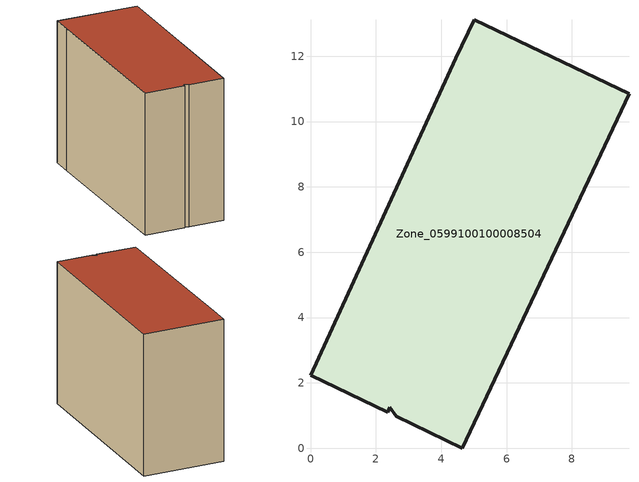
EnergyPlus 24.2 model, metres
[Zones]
Zone_0599100100008504
 floor ground (C_G): 2.43,1.25 2.36,1.1 0,2.24 4.45,11.94 5.01,13.12 9.75,10.85 4.65,0 2.62,0.98 z0
 wall outside (C_F): 4.65,0 9.75,10.85 5.01,13.12 4.45,11.94 0,2.24 2.36,1.1 2.43,1.25 2.62,0.98 4.65,0 z0:9.23
 roof outside (C_R): 2.62,0.98 4.65,0 9.75,10.85 5.01,13.12 4.45,11.94 0,2.24 2.36,1.1 2.43,1.25 z9.23
[BUILDING]
Pand.0599100100008504: North Axis=0; Terrain=City; Loads Convergence Tolerance Value=0.04; Temperature Convergence Tolerance Value=0.4; Solar Distribution=FullExterior; Maximum Number of Warmup Days=25; Minimum Number of Warmup Days=1
[Site:Location]
Rotterdam.The.Hague.AP_ZH_NLD Design_Conditions: Latitude=51.96; Longitude=4.45; Time Zone=1; Elevation=-4.5
[SITE:GROUNDTEMPERATURE:BUILDINGSURFACE]
18, 18, 18, 18, 18, 18, 18, 18, 18, 18, 18, 18
[MATERIAL] Thermal Absorptance=0.9; Solar Absorptance=0.7; Visible Absorptance=0.7
Name | Roughness | Thickness | Conductivity | Density | Specific Heat
G.TI.2015-2018 | MediumSmooth | 0.15 | 0.0428571 | 540 | 1210
F.TI.2015-2018 | Rough | 0.3 | 0.0666667 | 1920 | 840
R.TI.2015-2018 | MediumRough | 0.2 | 0.0333333 | 1500 | 1000
[CONSTRUCTION]
C_G: G.TI.2015-2018
C_F: F.TI.2015-2018
C_R: R.TI.2015-2018
[ZONE]
Zone_0599100100008504: Type=1; Multiplier=1; Ceiling Height=Autocalculate; Volume=Autocalculate; Floor Area=autocalculate; Part of Total Floor Area=Yes
[ZONEINFILTRATION:DESIGNFLOWRATE]
Infil_Zone_0599100100008504: Zone or ZoneList or Space or SpaceList=Zone_0599100100008504; Schedule=AlwaysOn; Design Flow Rate Calculation Method=Flow/Area; Flow Rate per Floor Area=0.0015; Constant Term Coefficient=1; Temperature Term Coefficient=0; Velocity Term Coefficient=0; Velocity Squared Term Coefficient=0
[HVACTEMPLATE:ZONE:IDEALLOADSAIRSYSTEM]
Zone_0599100100008504: Maximum Heating Supply Air Temperature=50; Minimum Cooling Supply Air Temperature=13; Maximum Heating Supply Air Humidity Ratio=0.0156; Minimum Cooling Supply Air Humidity Ratio=0.0077; Heating Limit=NoLimit; Cooling Limit=NoLimit; Dehumidification Control Type=ConstantSensibleHeatRatio; Cooling Sensible Heat Ratio=0.7; Dehumidification Setpoint=60; Humidification Control Type=None; Humidification Setpoint=30; Outdoor Air Method=None; Outdoor Air Flow Rate per Person=0.00944; Outdoor Air Flow Rate per Zone Floor Area=0; Outdoor Air Flow Rate per Zone=0; Demand Controlled Ventilation Type=None; Outdoor Air Economizer Type=NoEconomizer; Heat Recovery Type=None; Sensible Heat Recovery Effectiveness=0.7; Latent Heat Recovery Effectiveness=0.65
[ZONECONTROL:THERMOSTAT]
ThermostatControl_Zone_0599100100008504: Zone or ZoneList=Zone_0599100100008504; Control Type Schedule=DualSetpointControlType; Control 1=Thermostat_Zone_0599100100008504; Temperature Difference Between Cutout And Setpoint=0
[THERMOSTATSETPOINT:DUALSETPOINT]
Thermostat_Zone_0599100100008504: Heating Setpoint Temperature Schedule=HeatingSetpoint_Zone_0599100100008504; Cooling Setpoint Temperature Schedule=CoolingSetpoint_Zone_0599100100008504
[SCHEDULE:COMPACT]
HeatingSetpoint_Zone_0599100100008504: Through: 12/31, For: AllDays, Until: 24:00, 21
CoolingSetpoint_Zone_0599100100008504: Through: 12/31, For: AllDays, Until: 24:00, 24
DualSetpointControlType: Through: 12/31, For: AllDays, Until: 24:00, 4
AlwaysOn: Through: 12/31, For: AllDays, Until: 24:00, 1
